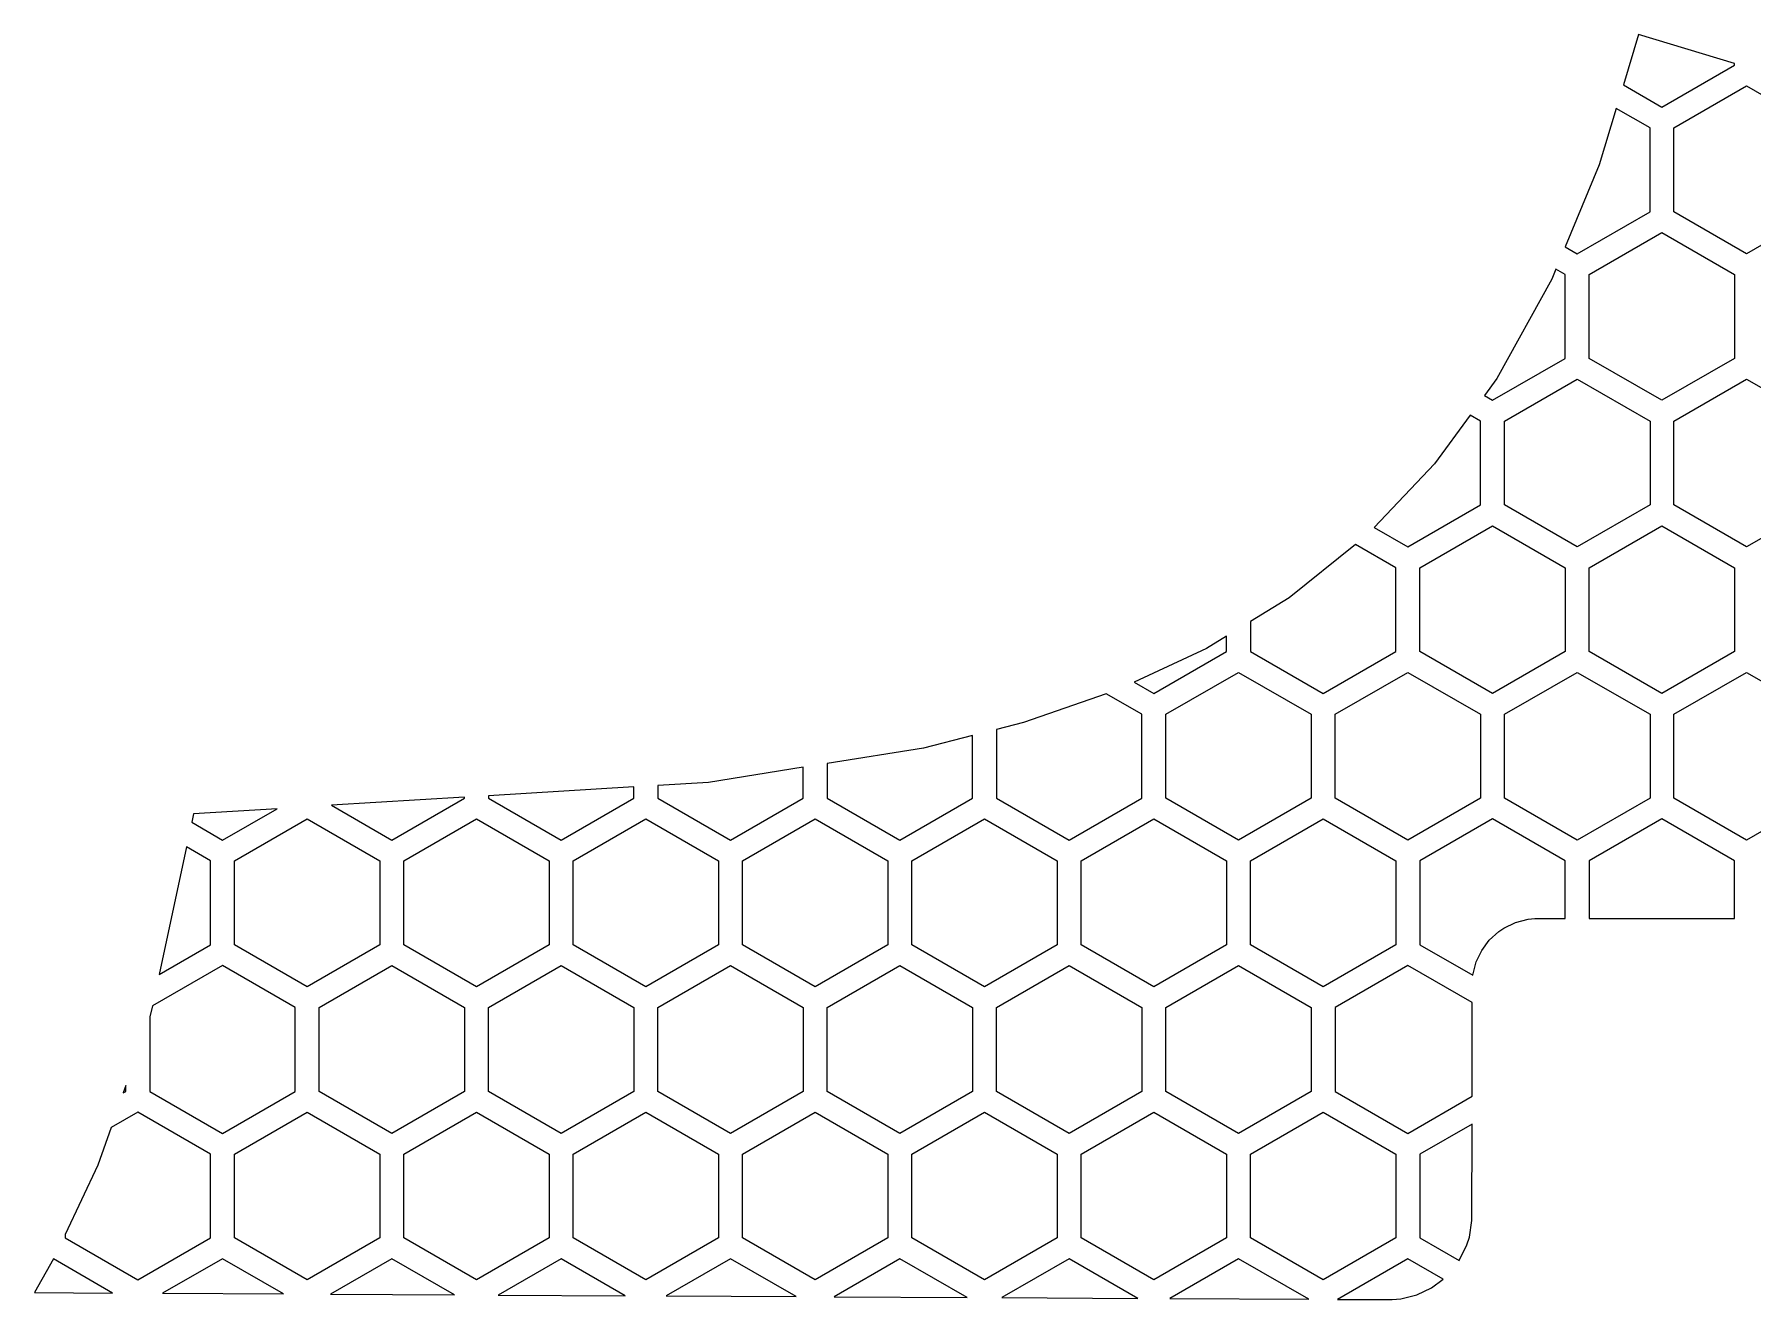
# Model space of a CAD drawing. Extents: x 7 to 193, y 72 to 166.
# Drawn here: x 95.09 to 130.92, y 72.16 to 98.56 of the extents above; entities that cross this region are included whole.
import ezdxf

# ---------------------------------------------------------------- set-up
doc = ezdxf.new("R2010")
doc.units = 0
doc.layers.get('0').update_dxf_attribs({"color": 5})

msp = doc.modelspace()

# ---------------------------------------------------------------- linework, layer by layer
for p, q in [((128.543, 98.557), (128.224, 97.504)), ((130.545, 97.951), (128.543, 98.557)), ((129.03, 97.039), (130.545, 97.914)), ((130.545, 97.914), (130.545, 97.951)), ((128.224, 97.504), (129.03, 97.039)), ((129.28, 96.606), (130.795, 97.481)), ((130.795, 97.481), (132.311, 96.606)), ((128.076, 97.013), (127.721, 95.837)), ((128.78, 96.606), (128.076, 97.013)), ((128.78, 94.856), (128.78, 96.606)), ((129.28, 94.856), (129.28, 96.606)), ((127.721, 95.837), (127.012, 94.127)), ((127.264, 93.981), (128.78, 94.856)), ((130.795, 93.981), (129.28, 94.856)), ((132.311, 94.856), (130.795, 93.981)), ((127.514, 93.548), (129.03, 94.423)), ((129.03, 94.423), (130.545, 93.548)), ((127.012, 94.127), (127.264, 93.981)), ((126.819, 93.661), (126.733, 93.453)), ((127.014, 93.548), (126.819, 93.661)), ((127.014, 91.798), (127.014, 93.548)), ((127.514, 91.798), (127.514, 93.548)), ((130.545, 93.548), (130.545, 91.798)), ((126.733, 93.453), (125.586, 91.38)), ((125.499, 90.923), (127.014, 91.798)), ((129.03, 90.923), (127.514, 91.798)), ((130.545, 91.798), (129.03, 90.923)), ((125.586, 91.38), (125.326, 91.023)), ((125.749, 90.49), (127.264, 91.365)), ((127.264, 91.365), (128.78, 90.49)), ((129.28, 90.49), (130.795, 91.365)), ((130.795, 91.365), (132.311, 90.49)), ((125.326, 91.023), (125.499, 90.923)), ((125.03, 90.617), (124.287, 89.597)), ((125.249, 90.49), (125.03, 90.617)), ((125.249, 88.74), (125.249, 90.49)), ((125.749, 88.74), (125.749, 90.49)), ((128.78, 90.49), (128.78, 88.74)), ((129.28, 88.74), (129.28, 90.49)), ((124.287, 89.597), (123.026, 88.273)), ((123.733, 87.865), (125.249, 88.74)), ((127.264, 87.865), (125.749, 88.74)), ((128.78, 88.74), (127.264, 87.865)), ((130.795, 87.865), (129.28, 88.74)), ((132.311, 88.74), (130.795, 87.865)), ((123.026, 88.273), (123.733, 87.865)), ((123.983, 87.432), (125.499, 88.307)), ((125.499, 88.307), (127.014, 87.432)), ((127.514, 87.432), (129.03, 88.307)), ((129.03, 88.307), (130.545, 87.432)), ((122.641, 87.918), (121.255, 86.803)), ((123.483, 87.432), (122.641, 87.918)), ((123.483, 85.682), (123.483, 87.432)), ((123.983, 85.682), (123.983, 87.432)), ((127.014, 87.432), (127.014, 85.682)), ((127.514, 85.682), (127.514, 87.432)), ((130.545, 87.432), (130.545, 85.682)), ((121.255, 86.803), (120.452, 86.311)), ((119.952, 86.004), (119.535, 85.748)), ((119.952, 85.682), (119.952, 86.004)), ((120.452, 86.311), (120.452, 85.682)), ((119.535, 85.748), (118.024, 85.045)), ((118.436, 84.807), (119.952, 85.682)), ((120.452, 85.682), (121.967, 84.807)), ((121.967, 84.807), (123.483, 85.682)), ((125.499, 84.807), (123.983, 85.682)), ((127.014, 85.682), (125.499, 84.807)), ((129.03, 84.807), (127.514, 85.682)), ((130.545, 85.682), (129.03, 84.807)), ((118.024, 85.045), (118.436, 84.807)), ((118.686, 84.374), (120.202, 85.249)), ((120.202, 85.249), (121.717, 84.374)), ((122.217, 84.374), (123.733, 85.249)), ((123.733, 85.249), (125.249, 84.374)), ((125.749, 84.374), (127.264, 85.249)), ((127.264, 85.249), (128.78, 84.374)), ((129.28, 84.374), (130.795, 85.249)), ((130.795, 85.249), (132.311, 84.374)), ((117.443, 84.804), (115.718, 84.203)), ((118.186, 84.374), (117.443, 84.804)), ((115.718, 84.203), (115.155, 84.058)), ((118.186, 82.624), (118.186, 84.374)), ((118.686, 82.624), (118.686, 84.374)), ((121.717, 84.374), (121.717, 82.624)), ((122.217, 82.624), (122.217, 84.374)), ((125.249, 84.374), (125.249, 82.624)), ((125.749, 82.624), (125.749, 84.374)), ((128.78, 84.374), (128.78, 82.624)), ((129.28, 82.624), (129.28, 84.374)), ((114.655, 83.929), (113.634, 83.667)), ((114.655, 82.624), (114.655, 83.929)), ((115.155, 84.058), (115.155, 82.624)), ((113.634, 83.667), (111.624, 83.347)), ((111.124, 83.268), (109.146, 82.953)), ((111.124, 82.624), (111.124, 83.268)), ((111.624, 83.347), (111.624, 82.624)), ((107.593, 82.859), (104.562, 82.674)), ((107.593, 82.624), (107.593, 82.859)), ((109.146, 82.953), (108.093, 82.889)), ((108.093, 82.889), (108.093, 82.624)), ((100.152, 82.405), (98.411, 82.299)), ((99.015, 81.749), (100.152, 82.405)), ((104.062, 82.644), (101.29, 82.475)), ((101.29, 82.475), (102.546, 81.749)), ((102.546, 81.749), (104.062, 82.624)), ((104.062, 82.624), (104.062, 82.644)), ((104.562, 82.674), (104.562, 82.624)), ((104.562, 82.624), (106.078, 81.749)), ((106.078, 81.749), (107.593, 82.624)), ((108.093, 82.624), (109.609, 81.749)), ((109.609, 81.749), (111.124, 82.624)), ((111.624, 82.624), (113.14, 81.749)), ((113.14, 81.749), (114.655, 82.624)), ((115.155, 82.624), (116.671, 81.749)), ((116.671, 81.749), (118.186, 82.624)), ((120.202, 81.749), (118.686, 82.624)), ((121.717, 82.624), (120.202, 81.749)), ((123.733, 81.749), (122.217, 82.624)), ((125.249, 82.624), (123.733, 81.749)), ((127.264, 81.749), (125.749, 82.624)), ((128.78, 82.624), (127.264, 81.749)), ((130.795, 81.749), (129.28, 82.624)), ((132.311, 82.624), (130.795, 81.749)), ((98.411, 82.299), (98.373, 82.121)), ((98.373, 82.121), (99.015, 81.749)), ((99.265, 81.316), (100.781, 82.191)), ((100.781, 82.191), (102.296, 81.316)), ((102.796, 81.316), (104.312, 82.191)), ((104.312, 82.191), (105.828, 81.316)), ((106.328, 81.316), (107.843, 82.191)), ((107.843, 82.191), (109.359, 81.316)), ((109.859, 81.316), (111.374, 82.191)), ((111.374, 82.191), (112.89, 81.316)), ((113.39, 81.316), (114.905, 82.191)), ((114.905, 82.191), (116.421, 81.316)), ((116.921, 81.316), (118.436, 82.191)), ((118.436, 82.191), (119.952, 81.316)), ((120.452, 81.316), (121.967, 82.191)), ((121.967, 82.191), (123.483, 81.316)), ((125.499, 82.191), (123.983, 81.316)), ((127.014, 81.316), (125.499, 82.191)), ((129.03, 82.191), (127.514, 81.316)), ((130.545, 81.316), (129.03, 82.191)), ((98.263, 81.606), (97.696, 78.949)), ((98.765, 81.316), (98.263, 81.606)), ((98.765, 79.566), (98.765, 81.316)), ((99.265, 79.566), (99.265, 81.316)), ((102.296, 81.316), (102.296, 79.566)), ((102.796, 79.566), (102.796, 81.316)), ((105.828, 81.316), (105.828, 79.566)), ((106.328, 79.566), (106.328, 81.316)), ((109.359, 81.316), (109.359, 79.566)), ((109.859, 79.566), (109.859, 81.316)), ((112.89, 81.316), (112.89, 79.566)), ((113.39, 79.566), (113.39, 81.316)), ((116.421, 81.316), (116.421, 79.566)), ((116.921, 79.566), (116.921, 81.316)), ((119.952, 81.316), (119.952, 79.566)), ((120.452, 79.566), (120.452, 81.316)), ((123.483, 81.316), (123.483, 79.566)), ((123.983, 81.316), (123.983, 79.566)), ((127.014, 80.114), (127.014, 81.316)), ((127.514, 81.316), (127.514, 80.114)), ((130.545, 80.114), (130.545, 81.316)), ((125.625, 79.841), (125.735, 79.916)), ((125.735, 79.916), (125.977, 80.032)), ((125.977, 80.032), (126.241, 80.1)), ((126.241, 80.1), (126.381, 80.114)), ((126.381, 80.114), (127.014, 80.114)), ((127.514, 80.114), (130.545, 80.114)), ((97.696, 78.949), (98.765, 79.566)), ((100.781, 78.691), (99.265, 79.566)), ((102.296, 79.566), (100.781, 78.691)), ((104.312, 78.691), (102.796, 79.566)), ((105.828, 79.566), (104.312, 78.691)), ((107.843, 78.691), (106.328, 79.566)), ((109.359, 79.566), (107.843, 78.691)), ((111.374, 78.691), (109.859, 79.566)), ((112.89, 79.566), (111.374, 78.691)), ((114.905, 78.691), (113.39, 79.566)), ((116.421, 79.566), (114.905, 78.691)), ((118.436, 78.691), (116.921, 79.566)), ((119.952, 79.566), (118.436, 78.691)), ((121.967, 78.691), (120.452, 79.566)), ((123.483, 79.566), (121.967, 78.691)), ((123.983, 79.566), (125.084, 78.931)), ((125.27, 79.45), (125.429, 79.663)), ((125.429, 79.663), (125.625, 79.841)), ((125.084, 78.931), (125.154, 79.209)), ((125.154, 79.209), (125.27, 79.45)), ((99.015, 79.133), (97.555, 78.29)), ((100.531, 78.258), (99.015, 79.133)), ((101.031, 78.258), (102.546, 79.133)), ((102.546, 79.133), (104.062, 78.258)), ((104.562, 78.258), (106.078, 79.133)), ((106.078, 79.133), (107.593, 78.258)), ((108.093, 78.258), (109.609, 79.133)), ((109.609, 79.133), (111.124, 78.258)), ((111.624, 78.258), (113.14, 79.133)), ((113.14, 79.133), (114.655, 78.258)), ((115.155, 78.258), (116.671, 79.133)), ((116.671, 79.133), (118.186, 78.258)), ((118.686, 78.258), (120.202, 79.133)), ((120.202, 79.133), (121.717, 78.258)), ((123.733, 79.133), (122.217, 78.258)), ((125.071, 78.361), (123.733, 79.133)), ((97.555, 78.29), (97.5, 78.061)), ((100.531, 76.508), (100.531, 78.258)), ((101.031, 76.508), (101.031, 78.258)), ((104.062, 78.258), (104.062, 76.508)), ((104.562, 76.508), (104.562, 78.258)), ((107.593, 78.258), (107.593, 76.508)), ((108.093, 76.508), (108.093, 78.258)), ((111.124, 78.258), (111.124, 76.508)), ((111.624, 76.508), (111.624, 78.258)), ((114.655, 78.258), (114.655, 76.508)), ((115.155, 76.508), (115.155, 78.258)), ((118.186, 78.258), (118.186, 76.508)), ((118.686, 76.508), (118.686, 78.258)), ((121.717, 78.258), (121.717, 76.508)), ((122.217, 78.258), (122.217, 76.508)), ((125.069, 76.405), (125.071, 78.361)), ((97.5, 78.061), (97.5, 76.508)), ((97, 76.632), (96.946, 76.477)), ((96.946, 76.477), (97, 76.508)), ((97, 76.508), (97, 76.632)), ((97.5, 76.508), (99.015, 75.633)), ((99.015, 75.633), (100.531, 76.508)), ((102.546, 75.633), (101.031, 76.508)), ((104.062, 76.508), (102.546, 75.633)), ((106.078, 75.633), (104.562, 76.508)), ((107.593, 76.508), (106.078, 75.633)), ((109.609, 75.633), (108.093, 76.508)), ((111.124, 76.508), (109.609, 75.633)), ((113.14, 75.633), (111.624, 76.508)), ((114.655, 76.508), (113.14, 75.633)), ((116.671, 75.633), (115.155, 76.508)), ((118.186, 76.508), (116.671, 75.633)), ((120.202, 75.633), (118.686, 76.508)), ((121.717, 76.508), (120.202, 75.633)), ((122.217, 76.508), (123.733, 75.633)), ((123.733, 75.633), (125.069, 76.405)), ((97.25, 76.075), (96.693, 75.754)), ((98.765, 75.2), (97.25, 76.075)), ((99.265, 75.2), (100.781, 76.075)), ((100.781, 76.075), (102.296, 75.2)), ((102.796, 75.2), (104.312, 76.075)), ((104.312, 76.075), (105.828, 75.2)), ((106.328, 75.2), (107.843, 76.075)), ((107.843, 76.075), (109.359, 75.2)), ((109.859, 75.2), (111.374, 76.075)), ((111.374, 76.075), (112.89, 75.2)), ((113.39, 75.2), (114.905, 76.075)), ((114.905, 76.075), (116.421, 75.2)), ((116.921, 75.2), (118.436, 76.075)), ((118.436, 76.075), (119.952, 75.2)), ((120.452, 75.2), (121.967, 76.075)), ((121.967, 76.075), (123.483, 75.2)), ((96.693, 75.754), (96.418, 74.968)), ((125.069, 75.827), (123.983, 75.2)), ((125.067, 73.816), (125.069, 75.827)), ((96.418, 74.968), (95.734, 73.522)), ((98.765, 73.45), (98.765, 75.2)), ((99.265, 73.45), (99.265, 75.2)), ((102.296, 75.2), (102.296, 73.45)), ((102.796, 73.45), (102.796, 75.2)), ((105.828, 75.2), (105.828, 73.45)), ((106.328, 73.45), (106.328, 75.2)), ((109.359, 75.2), (109.359, 73.45)), ((109.859, 73.45), (109.859, 75.2)), ((112.89, 75.2), (112.89, 73.45)), ((113.39, 73.45), (113.39, 75.2)), ((116.421, 75.2), (116.421, 73.45)), ((116.921, 73.45), (116.921, 75.2)), ((119.952, 75.2), (119.952, 73.45)), ((120.452, 73.45), (120.452, 75.2)), ((123.483, 75.2), (123.483, 73.45)), ((123.983, 75.2), (123.983, 73.45)), ((125.014, 73.469), (125.067, 73.816)), ((95.734, 73.522), (95.734, 73.45)), ((95.734, 73.45), (97.25, 72.575)), ((97.25, 72.575), (98.765, 73.45)), ((100.781, 72.575), (99.265, 73.45)), ((102.296, 73.45), (100.781, 72.575)), ((104.312, 72.575), (102.796, 73.45)), ((105.828, 73.45), (104.312, 72.575)), ((107.843, 72.575), (106.328, 73.45)), ((109.359, 73.45), (107.843, 72.575)), ((111.374, 72.575), (109.859, 73.45)), ((112.89, 73.45), (111.374, 72.575)), ((114.905, 72.575), (113.39, 73.45)), ((116.421, 73.45), (114.905, 72.575)), ((118.436, 72.575), (116.921, 73.45)), ((119.952, 73.45), (118.436, 72.575)), ((121.967, 72.575), (120.452, 73.45)), ((123.483, 73.45), (121.967, 72.575)), ((123.983, 73.45), (124.801, 72.978)), ((124.963, 73.304), (125.014, 73.469)), ((124.801, 72.978), (124.963, 73.304)), ((95.494, 73.012), (95.092, 72.31)), ((96.723, 72.302), (95.494, 73.012)), ((99.015, 73.017), (97.767, 72.297)), ((100.286, 72.284), (99.015, 73.017)), ((102.546, 73.017), (101.267, 72.278)), ((103.849, 72.265), (102.546, 73.017)), ((106.078, 73.017), (104.766, 72.26)), ((107.413, 72.247), (106.078, 73.017)), ((109.609, 73.017), (108.266, 72.242)), ((110.976, 72.228), (109.609, 73.017)), ((113.14, 73.017), (111.766, 72.224)), ((114.539, 72.21), (113.14, 73.017)), ((116.671, 73.017), (115.265, 72.206)), ((118.102, 72.191), (116.671, 73.017)), ((120.202, 73.017), (118.765, 72.188)), ((121.665, 72.173), (120.202, 73.017)), ((123.733, 73.017), (122.265, 72.17)), ((124.47, 72.592), (123.733, 73.017)), ((123.918, 72.265), (124.225, 72.411)), ((124.225, 72.411), (124.47, 72.592)), ((95.092, 72.31), (96.723, 72.302)), ((97.767, 72.297), (100.286, 72.284)), ((101.267, 72.278), (103.849, 72.265)), ((104.766, 72.26), (107.413, 72.247)), ((108.266, 72.242), (110.976, 72.228)), ((111.766, 72.224), (114.539, 72.21)), ((115.265, 72.206), (118.102, 72.191)), ((118.765, 72.188), (121.665, 72.173)), ((122.265, 72.17), (123.406, 72.164)), ((123.406, 72.164), (123.582, 72.181)), ((123.582, 72.181), (123.918, 72.265))]:
    msp.add_line(p, q)

doc.saveas('drawing.dxf')
